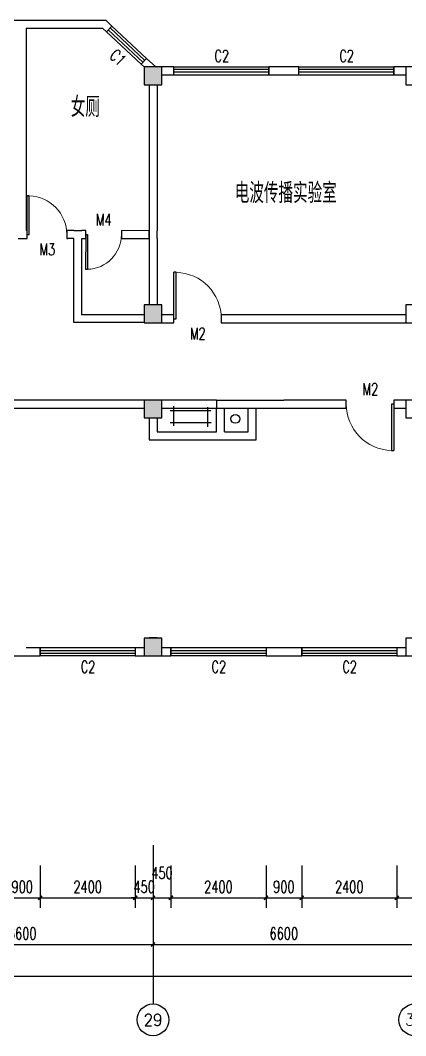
# Model space of a CAD drawing. Header units: millimetres. Extents: x 842 to 115148, y 259 to 29066.
# Drawn here: x 76592 to 86317, y 3466 to 29066 of the extents above; entities that cross this region are included whole.
import ezdxf
from ezdxf.enums import TextEntityAlignment as Align

# ---------------------------------------------------------------- set-up
doc = ezdxf.new("R2010")
doc.units = ezdxf.units.MM
for name, color, linetype in [('AXIS', 3, 'Continuous'), ('AXIS_TEXT', 7, 'Continuous'), ('COLUMN', 9, 'Continuous'), ('PUB_DIM', 3, 'Continuous'), ('PUB_TEXT', 7, 'Continuous'), ('WALL', 9, 'Continuous'), ('WINDOW', 4, 'Continuous'), ('WINDOW_TEXT', 7, 'Continuous')]:
    doc.layers.add(name, color=color, linetype=linetype)
doc.styles.add('_TCH_AXIS', font='COMPLEX', dxfattribs={"bigfont": 'GBCBIG'})
doc.styles.add('_TCH_DIM_T3', font='SIMPLEX', dxfattribs={"width": 0.705882, "bigfont": 'GBCBIG'})
doc.styles.add('_TCH_WINDOW', font='SIMPLEX', dxfattribs={"bigfont": 'GBCBIG'})
doc.styles.add('COMPLEX', font='COMPLEX')
doc.styles.get("Standard").update_dxf_attribs({"font": 'txt', "bigfont": 'gbcbig.shx'})
doc.dimstyles.new('_TCH_ARCH&&100', dxfattribs={"dimtxt": 297.5, "dimasz": 100, "dimexe": 250, "dimexo": 300, "dimgap": 126.25, "dimtad": 1, "dimdec": 0, "dimzin": 0, "dimdsep": 46, "dimtxsty": '_TCH_DIM_T3', "dimblk": 'ARCHTICK', "dimcen": 0.09, "dimclrt": 7, "dimazin": 2, "dimtfac": 1, "dimtdec": 0, "dimtix": 1, "dimtmove": 2, "dimatfit": 3, "dimfxl": 1, "dimtolj": 1, "dimtzin": 0, "dimarcsym": 0})

# ---------------------------------------------------------------- blocks, each defined once
blk = doc.blocks.new('_ArchTick')
at = {"color": 0, "linetype": 'ByBlock', "const_width": 0.4}
blk.add_lwpolyline([(-0.5, -0.5), (0.5, 0.5)], dxfattribs=at)
blk = doc.blocks.new('*D135')
at = {"layer": 'Defpoints', "color": 0}
for p in [(76192, 8060), (77092, 8060), (77092, 6943)]:
    blk.add_point(p, dxfattribs=at)
at = {"layer": 'PUB_DIM', "color": 0, "lineweight": -2}
for p, q in [((76192, 7760), (76192, 6693)), ((77092, 7760), (77092, 6693)), ((76192, 6943), (77092, 6943))]:
    blk.add_line(p, q, dxfattribs=at)
at = {"layer": 'PUB_DIM', "color": 0, "lineweight": -2, "xscale": 100, "yscale": 100, "zscale": 100, "rotation": 180}
blk.add_blockref('_ArchTick', (76192, 6943), dxfattribs=at)
at = {"layer": 'PUB_DIM', "color": 0, "lineweight": -2, "xscale": 100, "yscale": 100, "zscale": 100}
blk.add_blockref('_ArchTick', (77092, 6943), dxfattribs=at)
at = {"layer": 'PUB_DIM', "color": 7, "insert": (76642, 7218), "char_height": 297.5, "attachment_point": 5, "style": '_TCH_DIM_T3'}
blk.add_mtext('\\A1;900', dxfattribs=at)
blk = doc.blocks.new('*D136')
at = {"layer": 'Defpoints', "color": 0}
for p in [(77092, 8060), (79492, 8060), (79492, 6943)]:
    blk.add_point(p, dxfattribs=at)
at = {"layer": 'PUB_DIM', "color": 0, "lineweight": -2}
for p, q in [((77092, 7760), (77092, 6693)), ((79492, 7760), (79492, 6693)), ((77092, 6943), (79492, 6943))]:
    blk.add_line(p, q, dxfattribs=at)
at = {"layer": 'PUB_DIM', "color": 0, "lineweight": -2, "xscale": 100, "yscale": 100, "zscale": 100, "rotation": 180}
blk.add_blockref('_ArchTick', (77092, 6943), dxfattribs=at)
at = {"layer": 'PUB_DIM', "color": 0, "lineweight": -2, "xscale": 100, "yscale": 100, "zscale": 100}
blk.add_blockref('_ArchTick', (79492, 6943), dxfattribs=at)
at = {"layer": 'PUB_DIM', "color": 7, "insert": (78292, 7218), "char_height": 297.5, "attachment_point": 5, "style": '_TCH_DIM_T3'}
blk.add_mtext('\\A1;2400', dxfattribs=at)
blk = doc.blocks.new('*D137')
at = {"layer": 'Defpoints', "color": 0}
for p in [(79492, 8060), (79942, 8060), (79942, 6943)]:
    blk.add_point(p, dxfattribs=at)
at = {"layer": 'PUB_DIM', "color": 0, "lineweight": -2}
for p, q in [((79492, 7760), (79492, 6693)), ((79942, 7760), (79942, 6693)), ((79492, 6943), (79392, 6943)), ((79492, 6943), (79942, 6943)), ((79942, 6943), (80042, 6943))]:
    blk.add_line(p, q, dxfattribs=at)
at = {"layer": 'PUB_DIM', "color": 0, "lineweight": -2, "xscale": 100, "yscale": 100, "zscale": 100}
blk.add_blockref('_ArchTick', (79492, 6943), dxfattribs=at)
at = {"layer": 'PUB_DIM', "color": 0, "lineweight": -2, "xscale": 100, "yscale": 100, "zscale": 100, "rotation": 180}
blk.add_blockref('_ArchTick', (79942, 6943), dxfattribs=at)
at = {"layer": 'PUB_DIM', "color": 7, "insert": (79717, 7218), "char_height": 297.5, "attachment_point": 5, "style": '_TCH_DIM_T3'}
blk.add_mtext('\\A1;450', dxfattribs=at)
blk = doc.blocks.new('*D138')
at = {"layer": 'Defpoints', "color": 0}
for p in [(79942, 8060), (80392, 8060), (80392, 6943)]:
    blk.add_point(p, dxfattribs=at)
at = {"layer": 'PUB_DIM', "color": 0, "lineweight": -2}
for p, q in [((79942, 7760), (79942, 6693)), ((80392, 7760), (80392, 6693)), ((79942, 6943), (80392, 6943))]:
    blk.add_line(p, q, dxfattribs=at)
at = {"layer": 'PUB_DIM', "color": 0, "lineweight": -2, "xscale": 100, "yscale": 100, "zscale": 100, "rotation": 180}
blk.add_blockref('_ArchTick', (79942, 6943), dxfattribs=at)
at = {"layer": 'PUB_DIM', "color": 0, "lineweight": -2, "xscale": 100, "yscale": 100, "zscale": 100}
blk.add_blockref('_ArchTick', (80392, 6943), dxfattribs=at)
at = {"layer": 'PUB_DIM', "color": 7, "insert": (80167, 7568), "char_height": 297.5, "attachment_point": 5, "style": '_TCH_DIM_T3'}
blk.add_mtext('\\A1;450', dxfattribs=at)
blk = doc.blocks.new('*D139')
at = {"layer": 'Defpoints', "color": 0}
for p in [(80392, 8060), (82792, 8060), (82792, 6943)]:
    blk.add_point(p, dxfattribs=at)
at = {"layer": 'PUB_DIM', "color": 0, "lineweight": -2}
for p, q in [((80392, 7760), (80392, 6693)), ((82792, 7760), (82792, 6693)), ((80392, 6943), (82792, 6943))]:
    blk.add_line(p, q, dxfattribs=at)
at = {"layer": 'PUB_DIM', "color": 0, "lineweight": -2, "xscale": 100, "yscale": 100, "zscale": 100, "rotation": 180}
blk.add_blockref('_ArchTick', (80392, 6943), dxfattribs=at)
at = {"layer": 'PUB_DIM', "color": 0, "lineweight": -2, "xscale": 100, "yscale": 100, "zscale": 100}
blk.add_blockref('_ArchTick', (82792, 6943), dxfattribs=at)
at = {"layer": 'PUB_DIM', "color": 7, "insert": (81592, 7218), "char_height": 297.5, "attachment_point": 5, "style": '_TCH_DIM_T3'}
blk.add_mtext('\\A1;2400', dxfattribs=at)
blk = doc.blocks.new('*D140')
at = {"layer": 'Defpoints', "color": 0}
for p in [(82792, 8060), (83692, 8060), (83692, 6943)]:
    blk.add_point(p, dxfattribs=at)
at = {"layer": 'PUB_DIM', "color": 0, "lineweight": -2}
for p, q in [((82792, 7760), (82792, 6693)), ((83692, 7760), (83692, 6693)), ((82792, 6943), (83692, 6943))]:
    blk.add_line(p, q, dxfattribs=at)
at = {"layer": 'PUB_DIM', "color": 0, "lineweight": -2, "xscale": 100, "yscale": 100, "zscale": 100, "rotation": 180}
blk.add_blockref('_ArchTick', (82792, 6943), dxfattribs=at)
at = {"layer": 'PUB_DIM', "color": 0, "lineweight": -2, "xscale": 100, "yscale": 100, "zscale": 100}
blk.add_blockref('_ArchTick', (83692, 6943), dxfattribs=at)
at = {"layer": 'PUB_DIM', "color": 7, "insert": (83242, 7218), "char_height": 297.5, "attachment_point": 5, "style": '_TCH_DIM_T3'}
blk.add_mtext('\\A1;900', dxfattribs=at)
blk = doc.blocks.new('*D141')
at = {"layer": 'Defpoints', "color": 0}
for p in [(83692, 8060), (86092, 8060), (86092, 6943)]:
    blk.add_point(p, dxfattribs=at)
at = {"layer": 'PUB_DIM', "color": 0, "lineweight": -2}
for p, q in [((83692, 7760), (83692, 6693)), ((86092, 7760), (86092, 6693)), ((83692, 6943), (86092, 6943))]:
    blk.add_line(p, q, dxfattribs=at)
at = {"layer": 'PUB_DIM', "color": 0, "lineweight": -2, "xscale": 100, "yscale": 100, "zscale": 100, "rotation": 180}
blk.add_blockref('_ArchTick', (83692, 6943), dxfattribs=at)
at = {"layer": 'PUB_DIM', "color": 0, "lineweight": -2, "xscale": 100, "yscale": 100, "zscale": 100}
blk.add_blockref('_ArchTick', (86092, 6943), dxfattribs=at)
at = {"layer": 'PUB_DIM', "color": 7, "insert": (84892, 7218), "char_height": 297.5, "attachment_point": 5, "style": '_TCH_DIM_T3'}
blk.add_mtext('\\A1;2400', dxfattribs=at)
blk = doc.blocks.new('*D142')
at = {"layer": 'Defpoints', "color": 0}
for p in [(86092, 8060), (86542, 8060), (86542, 6943)]:
    blk.add_point(p, dxfattribs=at)
at = {"layer": 'PUB_DIM', "color": 0, "lineweight": -2}
for p, q in [((86092, 7760), (86092, 6693)), ((86542, 7760), (86542, 6693)), ((86092, 6943), (86542, 6943))]:
    blk.add_line(p, q, dxfattribs=at)
at = {"layer": 'PUB_DIM', "color": 0, "lineweight": -2, "xscale": 100, "yscale": 100, "zscale": 100, "rotation": 180}
blk.add_blockref('_ArchTick', (86092, 6943), dxfattribs=at)
at = {"layer": 'PUB_DIM', "color": 0, "lineweight": -2, "xscale": 100, "yscale": 100, "zscale": 100}
blk.add_blockref('_ArchTick', (86542, 6943), dxfattribs=at)
at = {"layer": 'PUB_DIM', "color": 7, "insert": (86912, 7218), "char_height": 297.5, "attachment_point": 5, "style": '_TCH_DIM_T3'}
blk.add_mtext('\\A1;450', dxfattribs=at)
blk = doc.blocks.new('*D164')
at = {"layer": 'AXIS', "color": 0, "lineweight": -2}
for p, q in [((73342, 7966), (73342, 5516)), ((79942, 7966), (79942, 5516)), ((73342, 5766), (79942, 5766))]:
    blk.add_line(p, q, dxfattribs=at)
at = {"layer": 'Defpoints', "color": 0}
for p in [(73342, 8266), (79942, 8266), (79942, 5766)]:
    blk.add_point(p, dxfattribs=at)
at = {"layer": 'AXIS', "color": 0, "lineweight": -2, "xscale": 100, "yscale": 100, "zscale": 100, "rotation": 180}
blk.add_blockref('_ArchTick', (73342, 5766), dxfattribs=at)
at = {"layer": 'AXIS', "color": 0, "lineweight": -2, "xscale": 100, "yscale": 100, "zscale": 100}
blk.add_blockref('_ArchTick', (79942, 5766), dxfattribs=at)
at = {"layer": 'AXIS', "color": 7, "insert": (76642, 6041), "char_height": 297.5, "attachment_point": 5, "style": '_TCH_DIM_T3'}
blk.add_mtext('\\A1;6600', dxfattribs=at)
blk = doc.blocks.new('*D165')
at = {"layer": 'AXIS', "color": 0, "lineweight": -2}
for p, q in [((79942, 7966), (79942, 5516)), ((86542, 7966), (86542, 5516)), ((79942, 5766), (86542, 5766))]:
    blk.add_line(p, q, dxfattribs=at)
at = {"layer": 'Defpoints', "color": 0}
for p in [(79942, 8266), (86542, 8266), (86542, 5766)]:
    blk.add_point(p, dxfattribs=at)
at = {"layer": 'AXIS', "color": 0, "lineweight": -2, "xscale": 100, "yscale": 100, "zscale": 100, "rotation": 180}
blk.add_blockref('_ArchTick', (79942, 5766), dxfattribs=at)
at = {"layer": 'AXIS', "color": 0, "lineweight": -2, "xscale": 100, "yscale": 100, "zscale": 100}
blk.add_blockref('_ArchTick', (86542, 5766), dxfattribs=at)
at = {"layer": 'AXIS', "color": 7, "insert": (83242, 6041), "char_height": 297.5, "attachment_point": 5, "style": '_TCH_DIM_T3'}
blk.add_mtext('\\A1;6600', dxfattribs=at)
blk = doc.blocks.new('*D168')
at = {"layer": 'AXIS', "color": 0, "lineweight": -2}
for p, q in [((6642, 7966), (6642, 4716)), ((99742, 7966), (99742, 4716)), ((6642, 4966), (99742, 4966))]:
    blk.add_line(p, q, dxfattribs=at)
at = {"layer": 'Defpoints', "color": 0}
for p in [(6642, 8266), (99742, 8266), (99742, 4966)]:
    blk.add_point(p, dxfattribs=at)
at = {"layer": 'AXIS', "color": 0, "lineweight": -2, "xscale": 100, "yscale": 100, "zscale": 100, "rotation": 180}
blk.add_blockref('_ArchTick', (6642, 4966), dxfattribs=at)
at = {"layer": 'AXIS', "color": 0, "lineweight": -2, "xscale": 100, "yscale": 100, "zscale": 100}
blk.add_blockref('_ArchTick', (99742, 4966), dxfattribs=at)
at = {"layer": 'AXIS', "color": 7, "insert": (53192, 5241), "char_height": 297.5, "attachment_point": 5, "style": '_TCH_DIM_T3'}
blk.add_mtext('\\A1;93100', dxfattribs=at)
blk = doc.blocks.new('_FZHK')
blk.add_lwpolyline([(-0.5, -0.5), (0.5, -0.5), (0.5, 0.5), (-0.5, 0.5)], close=True)
blk = doc.blocks.new('_AXISO')
blk.add_circle((0, 0), 0.5)
at = {"layer": 'AXIS_TEXT', "style": 'COMPLEX', "width": 1.041667}
blk.add_attdef('A', text='', height=0.56, dxfattribs=at).set_placement((-0.25, -0.28), (0.25, -0.28), align=Align.FIT)
blk = doc.blocks.new('$DorLib2D$00000001')
for p, q in [((0.45, 0.975), (0.5, 0.975)), ((0.45, 0), (0.45, 0.975)), ((0.5, 0), (0.5, 0.975)), ((0.5, 0), (0.45, 0))]:
    blk.add_line(p, q)
at = {"lineweight": 13}
blk.add_arc((0.475, 0), 0.975, 91.4693, 180, dxfattribs=at)
blk = doc.blocks.new('$TCHSYS$WIN2D')
for p, q in [((-0.5, 0.5), (0.5, 0.5)), ((-0.5, 0.5), (-0.5, -0.5)), ((0.5, 0.5), (0.5, -0.5)), ((0.5, 0.167), (-0.5, 0.167)), ((0.5, -0.167), (-0.5, -0.167)), ((-0.5, -0.5), (0.5, -0.5))]:
    blk.add_line(p, q)

msp = doc.modelspace()

# ---------------------------------------------------------------- hatches: boundary and pattern name
h = msp.add_hatch(color=256)
h.paths.add_polyline_path([(79942.1, 27891), (79717.1, 27891), (79717.1, 27666), (79942.1, 27666)])
h.paths.add_polyline_path([(79942.1, 27666), (80167.1, 27666), (80167.1, 27891), (79942.1, 27891)])
h.paths.add_polyline_path([(79942.1, 27441), (80167.1, 27441), (80167.1, 27666), (79942.1, 27666)])
h.paths.add_polyline_path([(79942.1, 27666), (79717.1, 27666), (79717.1, 27441), (79942.1, 27441)])
h.paths.add_polyline_path([(79942.1, 21666), (79717.1, 21666), (79717.1, 21441), (79942.1, 21441)])
h.paths.add_polyline_path([(79942.1, 21666), (79942.1, 21441), (80167.1, 21441), (80167.1, 21666)])
h.paths.add_polyline_path([(80167.1, 21666), (80167.1, 21891), (79942.1, 21891), (79942.1, 21666)])
h.paths.add_polyline_path([(79942.1, 21891), (79717.1, 21891), (79717.1, 21666), (79942.1, 21666)])
h.paths.add_polyline_path([(79942.1, 13491), (79942.1, 13041), (80167.1, 13041), (80167.1, 13491)])
h.paths.add_polyline_path([(79717.1, 13491), (79717.1, 13041), (79942.1, 13041), (79942.1, 13491)])
h = msp.add_hatch(color=256)
h.paths.add_polyline_path([(79942.1, 19491), (79717.1, 19491), (79717.1, 19266), (79942.1, 19266)])
h.paths.add_polyline_path([(80167.1, 19491), (79942.1, 19491), (79942.1, 19266), (80167.1, 19266)])
h.paths.add_polyline_path([(80167.1, 19266), (79942.1, 19266), (79942.1, 19041), (80167.1, 19041)])
h.paths.add_polyline_path([(79942.1, 19266), (79717.1, 19266), (79717.1, 19041), (79942.1, 19041)])

# ---------------------------------------------------------------- linework, layer by layer
for p, q in [((81542.1, 19491), (80167.1, 19491)), ((80376, 19224.4), (81402.3, 19224.4)), ((80465.7, 18839.5), (80465.7, 19337.7)), ((81315.3, 19308.7), (81315.3, 18813.2)), ((82142.1, 19291), (82242.1, 19291)), ((82242.1, 19291), (82342.1, 19291)), ((81407.6, 18916), (80373.4, 18916))]:
    msp.add_line(p, q)
msp.add_circle((82016.9, 19018), 112.6)
at = {"layer": 'AXIS'}
msp.add_line((79942.1, 8266), (79942.1, 4266), dxfattribs=at)
at = {"layer": 'WALL'}
for p, q in [((74542.1, 29066), (76642.1, 29066)), ((76642.1, 29066), (78746.8, 29066)), ((78902, 28921.5), (78746.8, 29066)), ((76742.1, 28866), (78668.1, 28866)), ((76742.1, 28866), (76742.1, 23766)), ((78668.1, 28866), (78765.7, 28775.1)), ((78765.7, 28775.1), (78902, 28921.5)), ((79780.2, 28103.7), (79643.9, 27957.3)), ((79643.9, 27957.3), (79717.1, 27889.2)), ((80008.6, 27891), (79780.2, 28103.7)), ((79942.1, 27891, -450), (79942.1, 27891, -450)), ((79975.4, 27891, -450), (79975.4, 27891, -450)), ((80008.6, 27891, -450), (80008.6, 27891, -450)), ((80008.6, 27891, -450), (80008.6, 27891, -450)), ((80027.1, 27873.8, -450), (80027.1, 27873.8, -450)), ((80045.7, 27856.5, -450), (80045.7, 27856.5, -450)), ((80467.1, 27891), (80167.1, 27891)), ((80167.1, 27691), (80467.1, 27691)), ((80467.1, 27691), (80467.1, 27891)), ((83242.1, 27891), (82867.1, 27891)), ((82867.1, 27891), (82867.1, 27691)), ((82867.1, 27691), (83617.1, 27691)), ((83617.1, 27891), (83242.1, 27891)), ((83617.1, 27691), (83617.1, 27891)), ((86317.1, 27891), (86017.1, 27891)), ((86017.1, 27891), (86017.1, 27691)), ((86017.1, 27691), (86317.1, 27691)), ((79842.1, 27441), (79842.1, 23661.6)), ((80042.1, 27441), (80042.1, 23761.4)), ((76542.1, 23566), (76765.7, 23566)), ((76765.7, 23766), (76742.1, 23766)), ((76765.7, 23566), (76765.7, 23766)), ((77789.4, 23766), (77765.7, 23766)), ((77765.7, 23766), (77765.7, 23566)), ((77765.7, 23566), (77789.4, 23566)), ((77945.1, 23565.7), (77789.1, 23566)), ((77945.6, 23765.7), (77789.6, 23766)), ((77940.3, 21443), (77945.1, 23565.7)), ((77945.6, 23765.7), (77945.6, 23765.7)), ((77945.6, 23765.7), (78145.6, 23765.2)), ((78140.8, 21637.7), (78145.1, 23565.2)), ((78145.1, 23565.2), (78242.7, 23565)), ((78243.2, 23765), (78145.6, 23765.2)), ((78145.6, 23765.2), (78145.6, 23765.2)), ((78242.7, 23565), (78243.2, 23765)), ((79143.2, 23763), (79142.7, 23563)), ((79142.7, 23563), (79841.9, 23561.4)), ((79842.3, 23761.4), (79143.2, 23763)), ((79841.9, 23561.4), (79842.3, 23761.4)), ((79842.1, 23661.6), (79842.1, 21891)), ((80042.1, 23761.4), (80042.1, 23761.4)), ((80042.1, 23561.4), (80042.1, 23761.4)), ((80042.1, 23561.4), (80042.1, 21891)), ((80042.1, 23561.4), (80042.1, 23561.4)), ((79717.1, 21637.7), (78140.3, 21637.7)), ((80463.9, 21642.6), (80163.9, 21642.6)), ((80463.9, 21442.6), (80463.9, 21642.6)), ((86327.5, 21642.9), (81663.9, 21642.6)), ((81663.9, 21642.6), (81663.9, 21442.6)), ((79717.1, 21443), (77939.9, 21443)), ((80163.9, 21442.6), (80463.9, 21442.6)), ((81663.9, 21442.9), (86327.5, 21442.9)), ((79717.1, 19490.1), (73567.1, 19491)), ((81542.1, 19491), (81742.1, 19491)), ((81542.1, 19491), (81542.1, 19291)), ((81742.1, 19491), (82542.1, 19491)), ((82542.1, 19491), (83242.1, 19491)), ((84817.1, 19491), (83242.1, 19491)), ((84817.1, 19291), (84817.1, 19491)), ((86317.1, 19491), (86017.1, 19491)), ((86017.1, 19491), (86017.1, 19291)), ((73567.1, 19291), (79717.1, 19290.1)), ((80167.1, 19291), (84817.1, 19291)), ((81542.1, 19291), (81542.1, 19291)), ((81542.1, 18691), (81542.1, 19291)), ((81742.1, 19291), (82342.1, 19291)), ((81742.1, 18691), (81742.1, 19291)), ((82342.1, 18691), (82342.1, 19291)), ((82542.1, 18491), (82542.1, 19291)), ((86017.1, 19291), (86317.1, 19291)), ((79842.1, 19041), (79842.1, 18691)), ((80042.1, 19041), (80042.1, 18691)), ((79842.1, 18691), (79842.1, 18691)), ((79842.1, 18691), (79842.1, 18491)), ((80042.1, 18691), (81542.1, 18691)), ((81742.1, 18691), (82342.1, 18691)), ((79842.1, 18491), (79842.1, 18491)), ((79842.1, 18491), (81742.1, 18491)), ((81742.1, 18491), (82542.1, 18491)), ((80042.1, 13497.7), (79842.1, 13497.7)), ((77092.1, 13241), (76742.1, 13241)), ((77092.1, 13041), (77092.1, 13241)), ((79717.1, 13241), (79492.1, 13241)), ((79492.1, 13241), (79492.1, 13041)), ((80392.1, 13241), (80167.1, 13241)), ((80392.1, 13041), (80392.1, 13241)), ((83692.1, 13241), (82792.1, 13241)), ((82792.1, 13241), (82792.1, 13041)), ((83692.1, 13041), (83692.1, 13241)), ((86317.1, 13241), (86092.1, 13241)), ((86092.1, 13241), (86092.1, 13041)), ((76192.1, 13041), (76642.1, 13041)), ((76642.1, 13041), (77092.1, 13041)), ((79492.1, 13041), (79717.1, 13041)), ((80167.1, 13041), (80392.1, 13041)), ((82792.1, 13041), (83242.1, 13041)), ((83242.1, 13041), (83692.1, 13041)), ((86092.1, 13041), (86317.1, 13041))]:
    msp.add_line(p, q, dxfattribs=at)

# ---------------------------------------------------------------- block references
at = {"layer": 'AXIS'}
ref = msp.add_blockref('_AXISO', (79942.1, 3866), dxfattribs=dict(at, xscale=799.9999999999995, yscale=799.9999999999999, zscale=800))
ref.add_attrib('A', '29', dxfattribs={"layer": 'AXIS_TEXT', "height": 300.65, "style": '_TCH_AXIS', "width": 0.970588}).set_placement((79705.9, 3715.7), (80178.3, 3715.7), align=Align.FIT)
ref = msp.add_blockref('_AXISO', (86542.1, 3866), dxfattribs=dict(at, xscale=799.9999999999995, yscale=799.9999999999999, zscale=800))
ref.add_attrib('A', '30', dxfattribs={"layer": 'AXIS_TEXT', "height": 294.28, "style": '_TCH_AXIS', "width": 1.030303}).set_placement((86303.9, 3718.9), (86780.3, 3718.9), align=Align.FIT)
at = {"layer": 'COLUMN', "xscale": 450, "yscale": 449.9999999999998, "zscale": 450}
for p in [(79942.1, 27666), (86542.1, 27666), (79942.1, 21666), (86542.1, 21666), (79942.1, 19266), (86542.1, 19266), (79942.1, 13266), (86542.1, 13266)]:
    msp.add_blockref('_FZHK', p, dxfattribs=at)
at = {"layer": 'WINDOW'}
ref = msp.add_blockref('$TCHSYS$WIN2D', (79273, 28439.4), dxfattribs=dict(at, xscale=1199.999999999984, yscale=200, zscale=1200, rotation=317.0397941488833))
ref.add_attrib('A', 'C1', (78820.9, 28144.7), dxfattribs={"layer": 'WINDOW_TEXT', "height": 297.5, "rotation": 317.03979, "style": '_TCH_WINDOW', "width": 0.705882})
ref = msp.add_blockref('$TCHSYS$WIN2D', (81667.1, 27791), dxfattribs=dict(at, xscale=2400, yscale=-200, zscale=2400))
ref.add_attrib('A', 'C2', (81492.1, 28017.3), dxfattribs={"layer": 'WINDOW_TEXT', "height": 297.5, "style": '_TCH_WINDOW', "width": 0.705882})
ref = msp.add_blockref('$TCHSYS$WIN2D', (84817.1, 27791), dxfattribs=dict(at, xscale=2400, yscale=-200, zscale=2400))
ref.add_attrib('A', 'C2', (84642.1, 28017.3), dxfattribs={"layer": 'WINDOW_TEXT', "height": 297.5, "style": '_TCH_WINDOW', "width": 0.705882})
ref = msp.add_blockref('$DorLib2D$00000001', (77265.7, 23666), dxfattribs=dict(at, xscale=1000, yscale=-1000, zscale=1000, rotation=180))
ref.add_attrib('A', 'M3', (77075.7, 23142.3), dxfattribs={"layer": 'WINDOW_TEXT', "height": 297.5, "style": '_TCH_WINDOW', "width": 0.705882})
ref = msp.add_blockref('$DorLib2D$00000001', (78693, 23664), dxfattribs=dict(at, xscale=899.9999999999769, yscale=899.9999999999995, zscale=900, rotation=179.8699628273938))
ref.add_attrib('A', 'M4', (78498.5, 23890.7), dxfattribs={"layer": 'WINDOW_TEXT', "height": 297.5, "rotation": 359.86996, "style": '_TCH_WINDOW', "width": 0.705882})
ref = msp.add_blockref('$DorLib2D$00000001', (81063.9, 21542.6), dxfattribs=dict(at, xscale=-1200, yscale=1200, zscale=-1200))
ref.add_attrib('A', 'M2', (80873.9, 21018.9), dxfattribs={"layer": 'WINDOW_TEXT', "height": 297.5, "style": '_TCH_WINDOW', "width": 0.705882})
ref = msp.add_blockref('$DorLib2D$00000001', (85417.1, 19391), dxfattribs=dict(at, xscale=1200, yscale=-1200, zscale=1200))
ref.add_attrib('A', 'M2', (85227.1, 19617.3), dxfattribs={"layer": 'WINDOW_TEXT', "height": 297.5, "style": '_TCH_WINDOW', "width": 0.705882})
ref = msp.add_blockref('$TCHSYS$WIN2D', (78292.1, 13141), dxfattribs=dict(at, xscale=2400, yscale=-200, zscale=2400, rotation=180))
ref.add_attrib('A', 'C2', (78117.1, 12617.3), dxfattribs={"layer": 'WINDOW_TEXT', "height": 297.5, "style": '_TCH_WINDOW', "width": 0.705882})
ref = msp.add_blockref('$TCHSYS$WIN2D', (81592.1, 13141), dxfattribs=dict(at, xscale=2400, yscale=-200, zscale=2400, rotation=180))
ref.add_attrib('A', 'C2', (81417.1, 12617.3), dxfattribs={"layer": 'WINDOW_TEXT', "height": 297.5, "style": '_TCH_WINDOW', "width": 0.705882})
ref = msp.add_blockref('$TCHSYS$WIN2D', (84892.1, 13141), dxfattribs=dict(at, xscale=2400, yscale=-200, zscale=2400, rotation=180))
ref.add_attrib('A', 'C2', (84717.1, 12617.3), dxfattribs={"layer": 'WINDOW_TEXT', "height": 297.5, "style": '_TCH_WINDOW', "width": 0.705882})

# ---------------------------------------------------------------- texts
at = {"layer": 'PUB_TEXT'}
for s, p in [('女厕', (77865.5, 26627.3)), ('电波传播实验室', (82003.7, 24457.6))]:
    msp.add_text(s, height=510.64, dxfattribs=at).set_placement(p)

# ---------------------------------------------------------------- dimensions: what is measured, and where the dimension line sits
at = {"layer": 'AXIS'}
for p1, p2, distance, text, picture, middle in [((6642.1, 8266), (99742.1, 8266), -3300, '93100', '*D168', (53192.1, 5241)), ((73342.1, 8266), (79942.1, 8266), -2500, '6600', '*D164', (76642.1, 6041)), ((79942.1, 8266), (86542.1, 8266), -2500, '6600', '*D165', (83242.1, 6041))]:
    dim = msp.add_aligned_dim(p1=p1, p2=p2, distance=distance, text=text, dimstyle='_TCH_ARCH&&100', dxfattribs=at)
    dim.commit()
    dim.dimension.update_dxf_attribs({"geometry": picture, "text_midpoint": middle})
at = {"layer": 'PUB_DIM'}
for p1, p2, text, picture, middle in [((76192.1, 8059.9), (77092.1, 8059.9), '900', '*D135', (76642.1, 7218.1)), ((77092.1, 8059.9), (79492.1, 8059.9), '2400', '*D136', (78292.1, 7218.1)), ((79492.1, 8059.9), (79942.1, 8059.9), '450', '*D137', (79717.1, 7218.1)), ((80392.1, 8059.9), (82792.1, 8059.9), '2400', '*D139', (81592.1, 7218.1)), ((82792.1, 8059.9), (83692.1, 8059.9), '900', '*D140', (83242.1, 7218.1)), ((83692.1, 8059.9), (86092.1, 8059.9), '2400', '*D141', (84892.1, 7218.1))]:
    dim = msp.add_aligned_dim(p1=p1, p2=p2, distance=-1116.8, text=text, dimstyle='_TCH_ARCH&&100', dxfattribs=at)
    dim.commit()
    dim.dimension.update_dxf_attribs({"geometry": picture, "text_midpoint": middle})
for base, p1, p2, picture, middle in [((80392.1, 6943.1), (79942.1, 8059.9), (80392.1, 8059.9), '*D138', (80167.1, 7568.1)), ((86542.1, 6943.1), (86092.1, 8059.9), (86542.1, 8059.9), '*D142', (86912.1, 7218.1))]:
    dim = msp.add_linear_dim(base=base, p1=p1, p2=p2, angle=0, text='450', dimstyle='_TCH_ARCH&&100', dxfattribs=at)
    dim.commit()
    dim.dimension.update_dxf_attribs({"geometry": picture, "text_midpoint": middle, "dimtype": 161})

doc.saveas('drawing.dxf')
